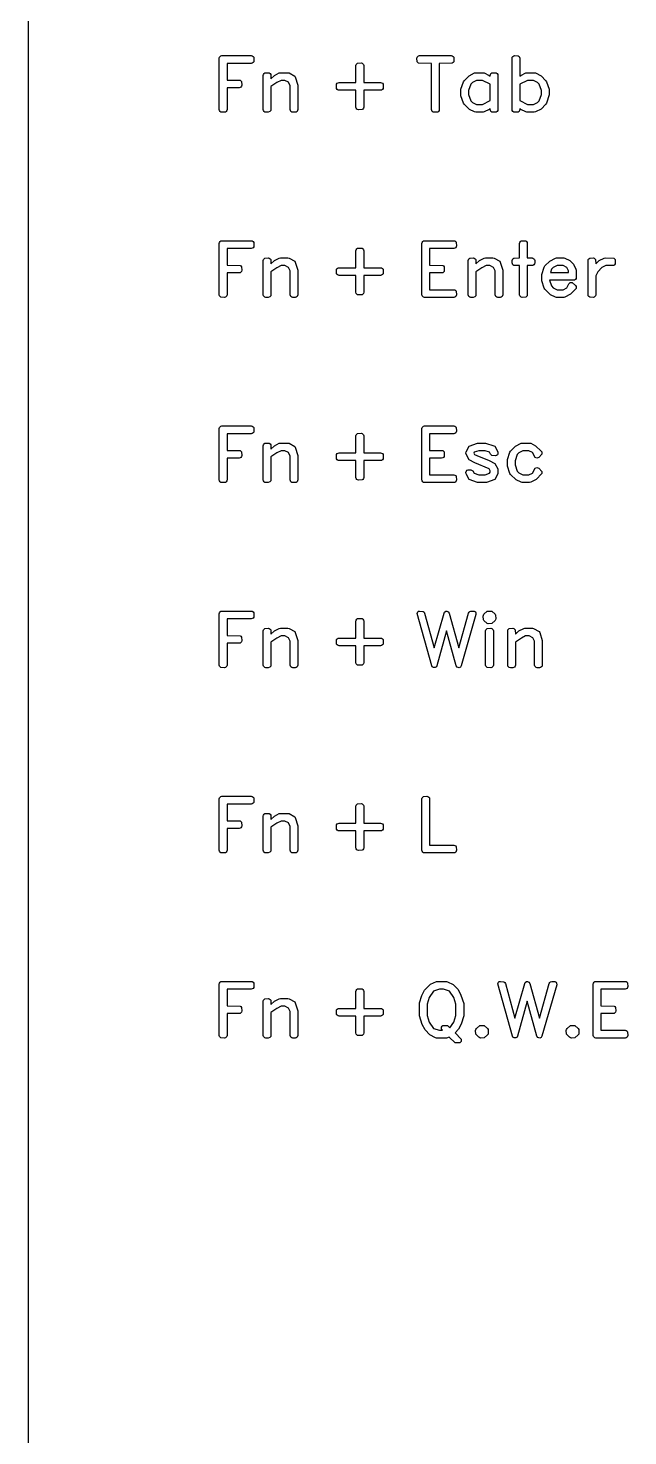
# Model space of a CAD drawing. Extents: x 5.1 to 34.9, y 5.1 to 102.1.
# Drawn here: x 5.12 to 15.71, y 53.63 to 78.49 of the extents above; entities that cross this region are included whole.
import ezdxf

# ---------------------------------------------------------------- set-up
doc = ezdxf.new("R2010")
doc.units = 0
doc.layers.get('0').update_dxf_attribs({"lineweight": 25, "true_color": 0xffffff})
doc.layers.add('Body004', color=7, linetype='BYLAYER', lineweight=5, true_color=0xffffff)

msp = doc.modelspace()

# ---------------------------------------------------------------- linework, layer by layer
at = {"lineweight": -3}
for points in [[(8.505069, 77.97216), (8.515055, 77.987237), (8.530133, 77.997223), (8.546777, 78.000552), (9.065083, 78.000552), (9.083294, 77.997223), (9.098371, 77.987237), (9.108358, 77.97216), (9.111687, 77.953949), (9.108358, 77.892269), (9.098371, 77.877192), (9.083294, 77.867206), (9.065083, 77.863877), (8.636653, 77.863877), (8.636653, 77.568792), (8.868296, 77.565463), (8.883373, 77.555477), (8.893359, 77.540596), (8.896688, 77.478917), (8.893359, 77.460511), (8.883373, 77.445629), (8.868296, 77.435643), (8.850086, 77.432314), (8.636653, 77.432314), (8.636653, 77.047157), (8.633325, 77.028947), (8.623338, 77.013869), (8.608457, 77.003883), (8.590051, 77.000554), (8.530133, 77.003883), (8.515055, 77.013869), (8.505069, 77.028947), (8.499978, 77.047157), (8.499978, 77.953949), (8.505069, 77.97216), (8.505069, 77.97216)], [(10.571444, 77.497126), (10.581431, 77.512203), (10.596508, 77.52219), (10.614914, 77.525519), (10.913131, 77.525519), (10.913131, 77.823932), (10.916459, 77.842142), (10.926446, 77.857219), (10.941523, 77.867206), (11.003203, 77.870534), (11.021609, 77.867206), (11.036491, 77.857219), (11.046477, 77.842142), (11.049806, 77.823932), (11.049806, 77.525519), (11.348219, 77.525519), (11.36643, 77.52219), (11.381507, 77.512203), (11.391493, 77.497126), (11.394822, 77.435643), (11.391493, 77.417237), (11.381507, 77.402159), (11.36643, 77.392173), (11.348219, 77.388844), (11.049806, 77.388844), (11.049806, 77.090626), (11.046477, 77.07222), (11.036491, 77.057143), (11.021609, 77.047157), (10.959929, 77.043828), (10.941523, 77.047157), (10.926446, 77.057143), (10.916459, 77.07222), (10.913131, 77.090626), (10.913131, 77.388844), (10.614914, 77.388844), (10.596508, 77.392173), (10.581431, 77.402159), (10.571444, 77.417237), (10.568115, 77.478917), (10.571444, 77.497126), (10.571444, 77.497126)], [(11.993214, 77.97216), (12.003201, 77.987237), (12.018082, 77.997223), (12.036488, 78.000552), (12.596502, 78.000552), (12.614908, 77.997223), (12.62979, 77.987237), (12.639776, 77.97216), (12.643105, 77.91048), (12.639776, 77.892269), (12.62979, 77.877192), (12.614908, 77.867206), (12.384832, 77.863877), (12.384832, 77.047157), (12.381503, 77.028947), (12.371517, 77.013869), (12.35644, 77.003883), (12.294761, 77.000554), (12.276551, 77.003883), (12.261473, 77.013869), (12.251486, 77.028947), (12.248157, 77.047157), (12.248157, 77.863877), (12.018082, 77.867206), (12.003201, 77.877192), (11.993214, 77.892269), (11.989886, 77.953949), (11.993214, 77.97216), (11.993214, 77.97216)], [(13.674628, 77.97216), (13.684614, 77.987237), (13.699691, 77.997223), (13.718098, 78.000552), (13.778015, 77.997223), (13.793093, 77.987237), (13.803079, 77.97216), (13.806408, 77.953949), (13.806408, 77.635563), (13.82638, 77.65064), (13.913124, 77.693914), (13.933096, 77.69881), (14.063113, 77.69881), (14.083086, 77.693914), (14.181382, 77.642221), (14.268125, 77.555477), (14.279678, 77.537267), (14.322952, 77.40725), (14.324714, 77.305625), (14.279678, 77.162293), (14.268125, 77.143887), (14.181382, 77.057143), (14.083086, 77.005645), (14.063113, 77.000554), (13.933096, 77.000554), (13.913124, 77.005645), (13.82638, 77.048919), (13.806408, 77.063801), (13.803079, 77.028947), (13.793093, 77.013869), (13.778015, 77.003883), (13.718098, 77.000554), (13.699691, 77.003883), (13.684614, 77.013869), (13.674628, 77.028947), (13.671299, 77.047157), (13.671299, 77.953949), (13.674628, 77.97216), (13.674628, 77.97216)], [(9.279886, 77.668851), (9.289873, 77.683928), (9.30495, 77.695481), (9.365063, 77.69881), (9.383274, 77.695481), (9.398351, 77.683928), (9.408337, 77.668851), (9.411666, 77.592289), (9.474912, 77.65064), (9.559894, 77.693914), (9.581629, 77.69881), (9.711646, 77.69881), (9.731618, 77.693914), (9.833244, 77.638892), (9.841664, 77.623815), (9.886699, 77.478917), (9.886699, 77.047157), (9.88337, 77.028947), (9.873385, 77.013869), (9.858306, 77.003883), (9.839901, 77.000554), (9.79839, 77.000554), (9.779983, 77.003883), (9.764906, 77.013869), (9.75492, 77.028947), (9.751591, 77.047157), (9.751591, 77.467167), (9.71987, 77.530609), (9.656624, 77.562136), (9.593377, 77.562136), (9.518382, 77.525519), (9.411666, 77.453853), (9.411666, 77.047157), (9.408337, 77.028947), (9.395022, 77.012303), (9.365063, 77.000554), (9.323356, 77.000554), (9.30495, 77.003883), (9.289873, 77.013869), (9.279886, 77.028947), (9.276557, 77.047157), (9.276557, 77.652207), (9.279886, 77.668851), (9.279886, 77.668851)], [(13.391292, 77.695481), (13.406369, 77.683928), (13.416355, 77.668851), (13.419684, 77.652207), (13.419684, 77.047157), (13.416355, 77.028947), (13.406369, 77.013869), (13.391292, 77.003883), (13.331374, 77.000554), (13.312968, 77.003883), (13.298087, 77.013869), (13.2881, 77.028947), (13.284771, 77.063801), (13.264799, 77.048919), (13.178055, 77.005645), (13.158084, 77.000554), (13.028066, 77.000554), (13.008094, 77.005645), (12.92135, 77.048919), (12.823054, 77.143887), (12.811305, 77.162293), (12.768031, 77.29231), (12.768031, 77.40725), (12.811305, 77.537267), (12.823054, 77.555477), (12.909797, 77.642221), (13.008094, 77.693914), (13.028066, 77.69881), (13.158084, 77.69881), (13.178055, 77.693914), (13.264799, 77.65064), (13.284771, 77.635563), (13.2881, 77.668851), (13.298087, 77.683928), (13.312968, 77.695481), (13.331374, 77.69881), (13.391292, 77.695481), (13.391292, 77.695481)], [(13.146334, 77.562136), (13.039815, 77.562136), (12.969715, 77.527282), (12.939756, 77.497126), (12.90314, 77.385516), (12.90314, 77.313849), (12.939756, 77.202238), (12.969715, 77.172279), (13.039815, 77.137229), (13.146334, 77.137229), (13.284771, 77.205567), (13.284771, 77.493797), (13.146334, 77.562136), (13.146334, 77.562136)], [(13.944648, 77.137229), (14.051364, 77.137229), (14.121464, 77.172279), (14.151423, 77.202238), (14.188039, 77.313849), (14.188039, 77.385516), (14.151423, 77.497126), (14.121464, 77.527282), (14.051364, 77.562136), (13.944648, 77.562136), (13.806408, 77.493797), (13.806408, 77.205567), (13.944648, 77.137229), (13.944648, 77.137229)], [(8.505069, 74.702146), (8.515055, 74.717223), (8.530133, 74.72721), (8.546777, 74.730538), (9.065083, 74.730538), (9.083294, 74.72721), (9.098371, 74.717223), (9.108358, 74.702146), (9.111687, 74.683936), (9.108358, 74.622256), (9.098371, 74.607179), (9.083294, 74.597192), (9.065083, 74.593864), (8.636653, 74.593864), (8.636653, 74.29878), (8.868296, 74.29545), (8.883373, 74.285465), (8.893359, 74.270583), (8.896688, 74.208903), (8.893359, 74.190497), (8.883373, 74.175616), (8.868296, 74.165629), (8.850086, 74.162301), (8.636653, 74.162301), (8.636653, 73.777143), (8.633325, 73.758933), (8.623338, 73.743856), (8.608457, 73.73387), (8.590051, 73.730541), (8.530133, 73.73387), (8.515055, 73.743856), (8.505069, 73.758933), (8.499978, 73.777143), (8.499978, 74.683936), (8.505069, 74.702146), (8.505069, 74.702146)], [(10.571444, 74.227113), (10.581431, 74.242191), (10.596508, 74.252177), (10.614914, 74.255506), (10.913131, 74.255506), (10.913131, 74.553918), (10.916459, 74.572129), (10.926446, 74.587206), (10.941523, 74.597192), (11.003203, 74.600521), (11.021609, 74.597192), (11.036491, 74.587206), (11.046477, 74.572129), (11.049806, 74.553918), (11.049806, 74.255506), (11.348219, 74.255506), (11.36643, 74.252177), (11.381507, 74.242191), (11.391493, 74.227113), (11.394822, 74.165629), (11.391493, 74.147223), (11.381507, 74.132146), (11.36643, 74.12216), (11.348219, 74.118831), (11.049806, 74.118831), (11.049806, 73.820613), (11.046477, 73.802207), (11.036491, 73.78713), (11.021609, 73.777143), (10.959929, 73.773815), (10.941523, 73.777143), (10.926446, 73.78713), (10.916459, 73.802207), (10.913131, 73.820613), (10.913131, 74.118831), (10.614914, 74.118831), (10.596508, 74.12216), (10.581431, 74.132146), (10.571444, 74.147223), (10.568115, 74.208903), (10.571444, 74.227113), (10.571444, 74.227113)], [(12.081524, 74.702146), (12.091511, 74.717223), (12.106588, 74.72721), (12.123232, 74.730538), (12.641539, 74.730538), (12.659749, 74.72721), (12.674826, 74.717223), (12.684812, 74.702146), (12.688141, 74.640466), (12.684812, 74.622256), (12.674826, 74.607179), (12.659749, 74.597192), (12.641539, 74.593864), (12.213108, 74.593864), (12.213108, 74.29878), (12.44475, 74.29545), (12.459827, 74.285465), (12.469814, 74.270583), (12.473142, 74.208903), (12.469814, 74.190497), (12.459827, 74.175616), (12.44475, 74.165629), (12.42654, 74.162301), (12.213108, 74.162301), (12.213108, 73.867216), (12.641539, 73.867216), (12.659749, 73.863887), (12.674826, 73.853901), (12.684812, 73.838823), (12.688141, 73.777143), (12.684812, 73.758933), (12.674826, 73.743856), (12.659749, 73.73387), (12.641539, 73.730541), (12.123232, 73.730541), (12.106588, 73.73387), (12.091511, 73.743856), (12.081524, 73.758933), (12.076433, 73.777143), (12.076433, 74.683936), (12.081524, 74.702146), (12.081524, 74.702146)], [(13.676194, 74.398837), (13.686181, 74.413915), (13.702825, 74.425467), (13.802883, 74.428796), (13.802883, 74.683936), (13.806212, 74.702146), (13.816197, 74.717223), (13.831274, 74.72721), (13.849682, 74.730538), (13.892955, 74.730538), (13.911166, 74.72721), (13.926242, 74.717223), (13.936228, 74.702146), (13.939557, 74.683936), (13.939557, 74.428796), (14.022972, 74.428796), (14.039616, 74.425467), (14.054497, 74.413915), (14.064679, 74.398837), (14.069575, 74.382195), (14.069575, 74.338921), (14.064679, 74.320515), (14.054497, 74.305633), (14.039616, 74.29545), (13.939557, 74.292121), (13.939557, 73.777143), (13.936228, 73.758933), (13.926242, 73.743856), (13.911166, 73.73387), (13.849682, 73.730541), (13.831274, 73.73387), (13.816197, 73.743856), (13.806212, 73.758933), (13.802883, 73.777143), (13.802883, 74.292121), (13.719664, 74.292121), (13.702825, 74.29545), (13.686181, 74.305633), (13.676194, 74.320515), (13.672866, 74.338921), (13.672866, 74.382195), (13.676194, 74.398837), (13.676194, 74.398837)], [(9.279886, 74.398837), (9.289873, 74.413915), (9.30495, 74.425467), (9.365063, 74.428796), (9.383274, 74.425467), (9.398351, 74.413915), (9.408337, 74.398837), (9.411666, 74.322277), (9.474912, 74.380627), (9.559894, 74.423902), (9.581629, 74.428796), (9.711646, 74.428796), (9.731618, 74.423902), (9.833244, 74.368879), (9.841664, 74.353802), (9.886699, 74.208903), (9.886699, 73.777143), (9.88337, 73.758933), (9.873385, 73.743856), (9.858306, 73.73387), (9.839901, 73.730541), (9.79839, 73.730541), (9.779983, 73.73387), (9.764906, 73.743856), (9.75492, 73.758933), (9.751591, 73.777143), (9.751591, 74.197155), (9.71987, 74.260597), (9.656624, 74.292121), (9.593377, 74.292121), (9.518382, 74.255506), (9.411666, 74.18384), (9.411666, 73.777143), (9.408337, 73.758933), (9.395022, 73.742289), (9.365063, 73.730541), (9.323356, 73.730541), (9.30495, 73.73387), (9.289873, 73.743856), (9.279886, 73.758933), (9.276557, 73.777143), (9.276557, 74.382195), (9.279886, 74.398837), (9.279886, 74.398837)], [(12.899615, 74.398837), (12.909602, 74.413915), (12.924679, 74.425467), (12.984792, 74.428796), (13.003003, 74.425467), (13.01808, 74.413915), (13.028066, 74.398837), (13.031395, 74.322277), (13.094641, 74.380627), (13.179622, 74.423902), (13.201357, 74.428796), (13.331374, 74.428796), (13.351347, 74.423902), (13.452972, 74.368879), (13.461392, 74.353802), (13.506428, 74.208903), (13.506428, 73.777143), (13.503099, 73.758933), (13.493113, 73.743856), (13.478035, 73.73387), (13.459629, 73.730541), (13.418118, 73.730541), (13.399712, 73.73387), (13.384634, 73.743856), (13.374648, 73.758933), (13.371319, 73.777143), (13.371319, 74.197155), (13.339598, 74.260597), (13.276352, 74.292121), (13.213105, 74.292121), (13.13811, 74.255506), (13.031395, 74.18384), (13.031395, 73.777143), (13.028066, 73.758933), (13.014751, 73.742289), (12.984792, 73.730541), (12.943085, 73.730541), (12.924679, 73.73387), (12.909602, 73.743856), (12.899615, 73.758933), (12.896286, 73.777143), (12.896286, 74.382195), (12.899615, 74.398837), (12.899615, 74.398837)], [(14.799551, 73.923805), (14.80288, 73.907161), (14.799551, 73.888951), (14.789565, 73.873873), (14.702821, 73.78713), (14.604526, 73.735632), (14.584553, 73.730541), (14.454536, 73.730541), (14.434563, 73.735632), (14.34782, 73.778906), (14.249524, 73.873873), (14.237775, 73.892279), (14.194501, 74.022297), (14.194501, 74.137237), (14.237775, 74.267254), (14.249524, 74.285465), (14.334505, 74.372208), (14.434563, 74.423902), (14.454536, 74.428796), (14.584553, 74.428796), (14.604526, 74.423902), (14.69127, 74.380627), (14.756277, 74.315619), (14.797789, 74.230638), (14.80288, 74.208903), (14.80288, 74.078886), (14.799551, 74.062242), (14.789565, 74.047165), (14.774488, 74.035612), (14.756277, 74.032283), (14.332938, 74.032283), (14.366226, 73.932225), (14.396185, 73.902266), (14.466285, 73.867216), (14.572805, 73.867216), (14.636247, 73.898937), (14.671101, 73.970603), (14.697926, 73.993904), (14.73278, 73.992142), (14.789565, 73.940448), (14.799551, 73.923805), (14.799551, 73.923805)], [(15.014354, 74.398837), (15.02434, 74.413915), (15.04118, 74.425467), (15.101098, 74.428796), (15.119504, 74.425467), (15.134385, 74.413915), (15.144372, 74.398837), (15.1477, 74.322277), (15.20938, 74.380627), (15.296124, 74.423902), (15.317859, 74.428796), (15.464519, 74.425467), (15.4794, 74.413915), (15.489388, 74.398837), (15.492717, 74.382195), (15.489388, 74.320515), (15.4794, 74.305633), (15.464519, 74.29545), (15.327845, 74.292121), (15.257745, 74.257268), (15.18275, 74.180511), (15.1477, 74.112173), (15.1477, 73.777143), (15.144372, 73.758933), (15.134385, 73.743856), (15.119504, 73.73387), (15.101098, 73.730541), (15.04118, 73.73387), (15.02434, 73.743856), (15.014354, 73.758933), (15.011025, 73.777143), (15.011025, 74.382195), (15.014354, 74.398837), (15.014354, 74.398837)], [(14.667772, 74.168958), (14.667772, 74.197155), (14.636247, 74.260597), (14.572805, 74.292121), (14.466285, 74.292121), (14.396185, 74.257268), (14.366226, 74.227113), (14.346253, 74.168958), (14.667772, 74.168958), (14.667772, 74.168958)], [(8.505069, 71.432133), (8.515055, 71.44721), (8.530133, 71.457196), (8.546777, 71.460525), (9.065083, 71.460525), (9.083294, 71.457196), (9.098371, 71.44721), (9.108358, 71.432133), (9.111687, 71.413922), (9.108358, 71.352242), (9.098371, 71.337165), (9.083294, 71.327179), (9.065083, 71.32385), (8.636653, 71.32385), (8.636653, 71.028766), (8.868296, 71.025437), (8.883373, 71.015451), (8.893359, 71.00057), (8.896688, 70.93889), (8.893359, 70.920484), (8.883373, 70.905602), (8.868296, 70.895616), (8.850086, 70.892287), (8.636653, 70.892287), (8.636653, 70.50713), (8.633325, 70.48892), (8.623338, 70.473842), (8.608457, 70.463856), (8.590051, 70.460527), (8.530133, 70.463856), (8.515055, 70.473842), (8.505069, 70.48892), (8.499978, 70.50713), (8.499978, 71.413922), (8.505069, 71.432133), (8.505069, 71.432133)], [(12.081524, 71.432133), (12.091511, 71.44721), (12.106588, 71.457196), (12.123232, 71.460525), (12.641539, 71.460525), (12.659749, 71.457196), (12.674826, 71.44721), (12.684812, 71.432133), (12.688141, 71.370453), (12.684812, 71.352242), (12.674826, 71.337165), (12.659749, 71.327179), (12.641539, 71.32385), (12.213108, 71.32385), (12.213108, 71.028766), (12.44475, 71.025437), (12.459827, 71.015451), (12.469814, 71.00057), (12.473142, 70.93889), (12.469814, 70.920484), (12.459827, 70.905602), (12.44475, 70.895616), (12.42654, 70.892287), (12.213108, 70.892287), (12.213108, 70.597202), (12.641539, 70.597202), (12.659749, 70.593873), (12.674826, 70.583887), (12.684812, 70.56881), (12.688141, 70.50713), (12.684812, 70.48892), (12.674826, 70.473842), (12.659749, 70.463856), (12.641539, 70.460527), (12.123232, 70.460527), (12.106588, 70.463856), (12.091511, 70.473842), (12.081524, 70.48892), (12.076433, 70.50713), (12.076433, 71.413922), (12.081524, 71.432133), (12.081524, 71.432133)], [(9.279886, 71.128825), (9.289873, 71.143902), (9.30495, 71.155455), (9.365063, 71.158784), (9.383274, 71.155455), (9.398351, 71.143902), (9.408337, 71.128825), (9.411666, 71.052264), (9.474912, 71.110615), (9.559894, 71.153888), (9.581629, 71.158784), (9.711646, 71.158784), (9.731618, 71.153888), (9.833244, 71.098866), (9.841664, 71.083789), (9.886699, 70.93889), (9.886699, 70.50713), (9.88337, 70.48892), (9.873385, 70.473842), (9.858306, 70.463856), (9.839901, 70.460527), (9.79839, 70.460527), (9.779983, 70.463856), (9.764906, 70.473842), (9.75492, 70.48892), (9.751591, 70.50713), (9.751591, 70.927141), (9.71987, 70.990583), (9.656624, 71.022109), (9.593377, 71.022109), (9.518382, 70.985492), (9.411666, 70.913826), (9.411666, 70.50713), (9.408337, 70.48892), (9.395022, 70.472276), (9.365063, 70.460527), (9.323356, 70.460527), (9.30495, 70.463856), (9.289873, 70.473842), (9.279886, 70.48892), (9.276557, 70.50713), (9.276557, 71.112181), (9.279886, 71.128825), (9.279886, 71.128825)], [(10.571444, 70.9571), (10.581431, 70.972177), (10.596508, 70.982164), (10.614914, 70.985492), (10.913131, 70.985492), (10.913131, 71.283905), (10.916459, 71.302115), (10.926446, 71.317193), (10.941523, 71.327179), (11.003203, 71.330508), (11.021609, 71.327179), (11.036491, 71.317193), (11.046477, 71.302115), (11.049806, 71.283905), (11.049806, 70.985492), (11.348219, 70.985492), (11.36643, 70.982164), (11.381507, 70.972177), (11.391493, 70.9571), (11.394822, 70.895616), (11.391493, 70.87721), (11.381507, 70.862133), (11.36643, 70.852146), (11.348219, 70.848817), (11.049806, 70.848817), (11.049806, 70.5506), (11.046477, 70.532194), (11.036491, 70.517116), (11.021609, 70.50713), (10.959929, 70.503801), (10.941523, 70.50713), (10.926446, 70.517116), (10.916459, 70.532194), (10.913131, 70.5506), (10.913131, 70.848817), (10.614914, 70.848817), (10.596508, 70.852146), (10.581431, 70.862133), (10.571444, 70.87721), (10.568115, 70.93889), (10.571444, 70.9571), (10.571444, 70.9571)], [(12.858104, 70.653791), (12.879643, 70.678855), (12.896286, 70.683946), (12.943085, 70.683946), (12.97461, 70.670435), (13.003003, 70.623832), (13.081326, 70.597202), (13.194699, 70.597202), (13.273023, 70.623832), (13.286338, 70.647134), (13.286338, 70.668868), (13.267932, 70.702156), (13.012989, 70.808872), (12.911364, 70.862133), (12.858104, 70.960625), (12.853013, 70.982164), (12.858104, 71.002136), (12.91293, 71.103957), (13.058025, 71.155455), (13.203119, 71.158784), (13.346451, 71.112181), (13.363095, 71.103957), (13.416355, 71.002136), (13.421446, 70.985492), (13.419684, 70.967282), (13.41146, 70.952205), (13.393054, 70.93889), (13.374648, 70.935561), (13.31473, 70.93889), (13.289667, 70.960625), (13.273023, 70.995479), (13.194699, 71.022109), (13.081326, 71.022109), (13.003003, 70.995479), (12.996345, 70.982164), (13.008094, 70.958862), (13.049605, 70.93889), (13.263037, 70.852146), (13.364662, 70.798886), (13.416355, 70.70059), (13.421446, 70.637147), (13.416355, 70.615608), (13.363095, 70.51555), (13.218, 70.46229), (13.058025, 70.46229), (12.91293, 70.51555), (12.858104, 70.615608), (12.854775, 70.635581), (12.858104, 70.653791), (12.858104, 70.653791)], [(14.194697, 71.00057), (14.198026, 70.982164), (14.194697, 70.963953), (14.141241, 70.905602), (14.109716, 70.892287), (14.077994, 70.90384), (14.031392, 70.990583), (13.96795, 71.022109), (13.86143, 71.022109), (13.79133, 70.987255), (13.761372, 70.9571), (13.722993, 70.845489), (13.722993, 70.773822), (13.761372, 70.662211), (13.79133, 70.632252), (13.86143, 70.597202), (13.96795, 70.597202), (14.031392, 70.628923), (14.077994, 70.715471), (14.109716, 70.72722), (14.141241, 70.712142), (14.194697, 70.653791), (14.198026, 70.637147), (14.194697, 70.618937), (14.097967, 70.517116), (13.999671, 70.465618), (13.979698, 70.460527), (13.849682, 70.460527), (13.829709, 70.465618), (13.742966, 70.508892), (13.644669, 70.60386), (13.632921, 70.622266), (13.589647, 70.752283), (13.589647, 70.867223), (13.632921, 70.997241), (13.644669, 71.015451), (13.72965, 71.102195), (13.829709, 71.153888), (13.849682, 71.158784), (13.979698, 71.158784), (13.999671, 71.153888), (14.086414, 71.110615), (14.184711, 71.015451), (14.194697, 71.00057), (14.194697, 71.00057)], [(8.505069, 68.162119), (8.515055, 68.177197), (8.530133, 68.187183), (8.546777, 68.190512), (9.065083, 68.190512), (9.083294, 68.187183), (9.098371, 68.177197), (9.108358, 68.162119), (9.111687, 68.143909), (9.108358, 68.082229), (9.098371, 68.067152), (9.083294, 68.057166), (9.065083, 68.053837), (8.636653, 68.053837), (8.636653, 67.758753), (8.868296, 67.755424), (8.883373, 67.745438), (8.893359, 67.730556), (8.896688, 67.668876), (8.893359, 67.65047), (8.883373, 67.635589), (8.868296, 67.625603), (8.850086, 67.622274), (8.636653, 67.622274), (8.636653, 67.237117), (8.633325, 67.218906), (8.623338, 67.203829), (8.608457, 67.193843), (8.590051, 67.190515), (8.530133, 67.193843), (8.515055, 67.203829), (8.505069, 67.218906), (8.499978, 67.237117), (8.499978, 68.143909), (8.505069, 68.162119), (8.505069, 68.162119)], [(12.004767, 68.177197), (12.019845, 68.187183), (12.038251, 68.190512), (12.101497, 68.185421), (12.116574, 68.173868), (12.126561, 68.155462), (12.296522, 67.540425), (12.468247, 68.155462), (12.476471, 68.172106), (12.501535, 68.188945), (12.518179, 68.190512), (12.54148, 68.180525), (12.558124, 68.155462), (12.729848, 67.540425), (12.899811, 68.155462), (12.909797, 68.173868), (12.924875, 68.185421), (12.944847, 68.190512), (13.001436, 68.188945), (13.021604, 68.177197), (13.031591, 68.162119), (13.033157, 68.130594), (12.773122, 67.223802), (12.758241, 67.2005), (12.73494, 67.190515), (12.716534, 67.192277), (12.69989, 67.2005), (12.684812, 67.225564), (12.513087, 67.840601), (12.341558, 67.225564), (12.334902, 67.20892), (12.309838, 67.192277), (12.284774, 67.192277), (12.261473, 67.20892), (12.253249, 67.223802), (11.991452, 68.147238), (12.004767, 68.177197), (12.004767, 68.177197)], [(13.231511, 68.187183), (13.293191, 68.190512), (13.311402, 68.187183), (13.369753, 68.133923), (13.379739, 68.118845), (13.383068, 68.057166), (13.379739, 68.038759), (13.369753, 68.023878), (13.311402, 67.970423), (13.249722, 67.967094), (13.231511, 67.970423), (13.173161, 68.023878), (13.163174, 68.038759), (13.159845, 68.100439), (13.163174, 68.118845), (13.173161, 68.133923), (13.231511, 68.187183), (13.231511, 68.187183)], [(9.279886, 67.858812), (9.289873, 67.873889), (9.30495, 67.885442), (9.365063, 67.88877), (9.383274, 67.885442), (9.398351, 67.873889), (9.408337, 67.858812), (9.411666, 67.78225), (9.474912, 67.840601), (9.559894, 67.883875), (9.581629, 67.88877), (9.711646, 67.88877), (9.731618, 67.883875), (9.833244, 67.828853), (9.841664, 67.813775), (9.886699, 67.668876), (9.886699, 67.237117), (9.88337, 67.218906), (9.873385, 67.203829), (9.858306, 67.193843), (9.839901, 67.190515), (9.79839, 67.190515), (9.779983, 67.193843), (9.764906, 67.203829), (9.75492, 67.218906), (9.751591, 67.237117), (9.751591, 67.657128), (9.71987, 67.72057), (9.656624, 67.752095), (9.593377, 67.752095), (9.518382, 67.715479), (9.411666, 67.643813), (9.411666, 67.237117), (9.408337, 67.218906), (9.395022, 67.202264), (9.365063, 67.190515), (9.323356, 67.190515), (9.30495, 67.193843), (9.289873, 67.203829), (9.279886, 67.218906), (9.276557, 67.237117), (9.276557, 67.842168), (9.279886, 67.858812), (9.279886, 67.858812)], [(10.571444, 67.687087), (10.581431, 67.702164), (10.596508, 67.71215), (10.614914, 67.715479), (10.913131, 67.715479), (10.913131, 68.013893), (10.916459, 68.032102), (10.926446, 68.047179), (10.941523, 68.057166), (11.003203, 68.060494), (11.021609, 68.057166), (11.036491, 68.047179), (11.046477, 68.032102), (11.049806, 68.013893), (11.049806, 67.715479), (11.348219, 67.715479), (11.36643, 67.71215), (11.381507, 67.702164), (11.391493, 67.687087), (11.394822, 67.625603), (11.391493, 67.607196), (11.381507, 67.592119), (11.36643, 67.582133), (11.348219, 67.578804), (11.049806, 67.578804), (11.049806, 67.280587), (11.046477, 67.262181), (11.036491, 67.247104), (11.021609, 67.237117), (10.959929, 67.233788), (10.941523, 67.237117), (10.926446, 67.247104), (10.916459, 67.262181), (10.913131, 67.280587), (10.913131, 67.578804), (10.614914, 67.578804), (10.596508, 67.582133), (10.581431, 67.592119), (10.571444, 67.607196), (10.568115, 67.668876), (10.571444, 67.687087), (10.571444, 67.687087)], [(13.206448, 67.858812), (13.216434, 67.873889), (13.231511, 67.885442), (13.293191, 67.88877), (13.311402, 67.885442), (13.326479, 67.873889), (13.336465, 67.858812), (13.339794, 67.842168), (13.339794, 67.237117), (13.336465, 67.218906), (13.326479, 67.203829), (13.311402, 67.193843), (13.293191, 67.190515), (13.231511, 67.193843), (13.216434, 67.203829), (13.206448, 67.218906), (13.203119, 67.237117), (13.203119, 67.842168), (13.206448, 67.858812), (13.206448, 67.858812)], [(13.596304, 67.858812), (13.606291, 67.873889), (13.621368, 67.885442), (13.681481, 67.88877), (13.699691, 67.885442), (13.714769, 67.873889), (13.724755, 67.858812), (13.728084, 67.78225), (13.79133, 67.840601), (13.876312, 67.883875), (13.898045, 67.88877), (14.028063, 67.88877), (14.048036, 67.883875), (14.149661, 67.828853), (14.158081, 67.813775), (14.203117, 67.668876), (14.203117, 67.237117), (14.199788, 67.218906), (14.189802, 67.203829), (14.174724, 67.193843), (14.156318, 67.190515), (14.114807, 67.190515), (14.0964, 67.193843), (14.081323, 67.203829), (14.071337, 67.218906), (14.068008, 67.237117), (14.068008, 67.657128), (14.036287, 67.72057), (13.97304, 67.752095), (13.909795, 67.752095), (13.8348, 67.715479), (13.728084, 67.643813), (13.728084, 67.237117), (13.724755, 67.218906), (13.71144, 67.202264), (13.681481, 67.190515), (13.639774, 67.190515), (13.621368, 67.193843), (13.606291, 67.203829), (13.596304, 67.218906), (13.592975, 67.237117), (13.592975, 67.842168), (13.596304, 67.858812), (13.596304, 67.858812)], [(8.505069, 64.892106), (8.515055, 64.907183), (8.530133, 64.917169), (8.546777, 64.920498), (9.065083, 64.920498), (9.083294, 64.917169), (9.098371, 64.907183), (9.108358, 64.892106), (9.111687, 64.873896), (9.108358, 64.812217), (9.098371, 64.797138), (9.083294, 64.787153), (9.065083, 64.783824), (8.636653, 64.783824), (8.636653, 64.488739), (8.868296, 64.485411), (8.883373, 64.475424), (8.893359, 64.460543), (8.896688, 64.398863), (8.893359, 64.380457), (8.883373, 64.365575), (8.868296, 64.355589), (8.850086, 64.35226), (8.636653, 64.35226), (8.636653, 63.967104), (8.633325, 63.948894), (8.623338, 63.933817), (8.608457, 63.92383), (8.590051, 63.920502), (8.530133, 63.92383), (8.515055, 63.933817), (8.505069, 63.948894), (8.499978, 63.967104), (8.499978, 64.873896), (8.505069, 64.892106), (8.505069, 64.892106)], [(12.081524, 64.892106), (12.091511, 64.907183), (12.106588, 64.917169), (12.166506, 64.920498), (12.184912, 64.917169), (12.199793, 64.907183), (12.20978, 64.892106), (12.213108, 64.873896), (12.213108, 64.057176), (12.641539, 64.057176), (12.659749, 64.053848), (12.674826, 64.04386), (12.684812, 64.028783), (12.688141, 63.967104), (12.684812, 63.948894), (12.674826, 63.933817), (12.659749, 63.92383), (12.641539, 63.920502), (12.123232, 63.920502), (12.106588, 63.92383), (12.091511, 63.933817), (12.081524, 63.948894), (12.076433, 63.967104), (12.076433, 64.873896), (12.081524, 64.892106), (12.081524, 64.892106)], [(10.571444, 64.417073), (10.581431, 64.432151), (10.596508, 64.442137), (10.614914, 64.445465), (10.913131, 64.445465), (10.913131, 64.743879), (10.916459, 64.762089), (10.926446, 64.777166), (10.941523, 64.787153), (11.003203, 64.790482), (11.021609, 64.787153), (11.036491, 64.777166), (11.046477, 64.762089), (11.049806, 64.743879), (11.049806, 64.445465), (11.348219, 64.445465), (11.36643, 64.442137), (11.381507, 64.432151), (11.391493, 64.417073), (11.394822, 64.355589), (11.391493, 64.337183), (11.381507, 64.322105), (11.36643, 64.312119), (11.348219, 64.308791), (11.049806, 64.308791), (11.049806, 64.010573), (11.046477, 63.992167), (11.036491, 63.97709), (11.021609, 63.967104), (10.959929, 63.963775), (10.941523, 63.967104), (10.926446, 63.97709), (10.916459, 63.992167), (10.913131, 64.010573), (10.913131, 64.308791), (10.614914, 64.308791), (10.596508, 64.312119), (10.581431, 64.322105), (10.571444, 64.337183), (10.568115, 64.398863), (10.571444, 64.417073), (10.571444, 64.417073)], [(9.279886, 64.588798), (9.289873, 64.603875), (9.30495, 64.615428), (9.365063, 64.618757), (9.383274, 64.615428), (9.398351, 64.603875), (9.408337, 64.588798), (9.411666, 64.512237), (9.474912, 64.570588), (9.559894, 64.613862), (9.581629, 64.618757), (9.711646, 64.618757), (9.731618, 64.613862), (9.833244, 64.558839), (9.841664, 64.543762), (9.886699, 64.398863), (9.886699, 63.967104), (9.88337, 63.948894), (9.873385, 63.933817), (9.858306, 63.92383), (9.839901, 63.920502), (9.79839, 63.920502), (9.779983, 63.92383), (9.764906, 63.933817), (9.75492, 63.948894), (9.751591, 63.967104), (9.751591, 64.387114), (9.71987, 64.450557), (9.656624, 64.482082), (9.593377, 64.482082), (9.518382, 64.445465), (9.411666, 64.373799), (9.411666, 63.967104), (9.408337, 63.948894), (9.395022, 63.93225), (9.365063, 63.920502), (9.323356, 63.920502), (9.30495, 63.92383), (9.289873, 63.933817), (9.279886, 63.948894), (9.276557, 63.967104), (9.276557, 64.572154), (9.279886, 64.588798), (9.279886, 64.588798)], [(8.505069, 61.622092), (8.515055, 61.637171), (8.530133, 61.647156), (8.546777, 61.650485), (9.065083, 61.650485), (9.083294, 61.647156), (9.098371, 61.637171), (9.108358, 61.622092), (9.111687, 61.603883), (9.108358, 61.542203), (9.098371, 61.527126), (9.083294, 61.51714), (9.065083, 61.513811), (8.636653, 61.513811), (8.636653, 61.218726), (8.868296, 61.215397), (8.883373, 61.205411), (8.893359, 61.190529), (8.896688, 61.12885), (8.893359, 61.110443), (8.883373, 61.095562), (8.868296, 61.085576), (8.850086, 61.082247), (8.636653, 61.082247), (8.636653, 60.697091), (8.633325, 60.67888), (8.623338, 60.663803), (8.608457, 60.653817), (8.590051, 60.650488), (8.530133, 60.653817), (8.515055, 60.663803), (8.505069, 60.67888), (8.499978, 60.697091), (8.499978, 61.603883), (8.505069, 61.622092), (8.505069, 61.622092)], [(10.571444, 61.14706), (10.581431, 61.162137), (10.596508, 61.172123), (10.614914, 61.175452), (10.913131, 61.175452), (10.913131, 61.473866), (10.916459, 61.492076), (10.926446, 61.507153), (10.941523, 61.51714), (11.003203, 61.520468), (11.021609, 61.51714), (11.036491, 61.507153), (11.046477, 61.492076), (11.049806, 61.473866), (11.049806, 61.175452), (11.348219, 61.175452), (11.36643, 61.172123), (11.381507, 61.162137), (11.391493, 61.14706), (11.394822, 61.085576), (11.391493, 61.067169), (11.381507, 61.052092), (11.36643, 61.042106), (11.348219, 61.038777), (11.049806, 61.038777), (11.049806, 60.74056), (11.046477, 60.722154), (11.036491, 60.707077), (11.021609, 60.697091), (10.959929, 60.693762), (10.941523, 60.697091), (10.926446, 60.707077), (10.916459, 60.722154), (10.913131, 60.74056), (10.913131, 61.038777), (10.614914, 61.038777), (10.596508, 61.042106), (10.581431, 61.052092), (10.571444, 61.067169), (10.568115, 61.12885), (10.571444, 61.14706), (10.571444, 61.14706)], [(12.334902, 61.650485), (12.511521, 61.650485), (12.531493, 61.645395), (12.62979, 61.593897), (12.716534, 61.507153), (12.768227, 61.408857), (12.816592, 61.258867), (12.816592, 61.042106), (12.771556, 60.898774), (12.724758, 60.805568), (12.663273, 60.74056), (12.769794, 60.628753), (12.773122, 60.610543), (12.769794, 60.592137), (12.759807, 60.57706), (12.744926, 60.567073), (12.683246, 60.563744), (12.666602, 60.567073), (12.559886, 60.668894), (12.511521, 60.650488), (12.338231, 60.650488), (12.318257, 60.655579), (12.219766, 60.707077), (12.133218, 60.793821), (12.081524, 60.892116), (12.03316, 61.042106), (12.034922, 61.273748), (12.078196, 61.4022), (12.124798, 61.495405), (12.231514, 61.60212), (12.334902, 61.650485), (12.334902, 61.650485)], [(12.281445, 61.478761), (12.208213, 61.367149), (12.169835, 61.250447), (12.169835, 61.050526), (12.208213, 60.933823), (12.281445, 60.822213), (12.389923, 60.787162), (12.441421, 60.787162), (12.424777, 60.808897), (12.421449, 60.827108), (12.424777, 60.843751), (12.434764, 60.860396), (12.449841, 60.870578), (12.468247, 60.873907), (12.529927, 60.870578), (12.573201, 60.830437), (12.641539, 60.933823), (12.679917, 61.050526), (12.679917, 61.250447), (12.641539, 61.367149), (12.56811, 61.478761), (12.459827, 61.513811), (12.389923, 61.513811), (12.281445, 61.478761), (12.281445, 61.478761)], [(13.429671, 61.637171), (13.444748, 61.647156), (13.463154, 61.650485), (13.5264, 61.645395), (13.541477, 61.633842), (13.551464, 61.615436), (13.721426, 61.000399), (13.89315, 61.615436), (13.901374, 61.632079), (13.926438, 61.648919), (13.943083, 61.650485), (13.966383, 61.640498), (13.983027, 61.615436), (14.154752, 61.000399), (14.324714, 61.615436), (14.334701, 61.633842), (14.349778, 61.645395), (14.36975, 61.650485), (14.426339, 61.648919), (14.446508, 61.637171), (14.456494, 61.622092), (14.458061, 61.590568), (14.198026, 60.683776), (14.183144, 60.660474), (14.159843, 60.650488), (14.141437, 60.65225), (14.124793, 60.660474), (14.109716, 60.685538), (13.937991, 61.300574), (13.766463, 60.685538), (13.759805, 60.668894), (13.734742, 60.65225), (13.709678, 60.65225), (13.686377, 60.668894), (13.678153, 60.683776), (13.416355, 61.607212), (13.429671, 61.637171), (13.429671, 61.637171)], [(15.107951, 61.622092), (15.117937, 61.637171), (15.133015, 61.647156), (15.149658, 61.650485), (15.667965, 61.650485), (15.686175, 61.647156), (15.701253, 61.637171), (15.711239, 61.622092), (15.714568, 61.560414), (15.711239, 61.542203), (15.701253, 61.527126), (15.686175, 61.51714), (15.667965, 61.513811), (15.239535, 61.513811), (15.239535, 61.218726), (15.471177, 61.215397), (15.486254, 61.205411), (15.496241, 61.190529), (15.49957, 61.12885), (15.496241, 61.110443), (15.486254, 61.095562), (15.471177, 61.085576), (15.452966, 61.082247), (15.239535, 61.082247), (15.239535, 60.787162), (15.667965, 60.787162), (15.686175, 60.783833), (15.701253, 60.773848), (15.711239, 60.758771), (15.714568, 60.697091), (15.711239, 60.67888), (15.701253, 60.663803), (15.686175, 60.653817), (15.667965, 60.650488), (15.149658, 60.650488), (15.133015, 60.653817), (15.117937, 60.663803), (15.107951, 60.67888), (15.10286, 60.697091), (15.10286, 61.603883), (15.107951, 61.622092), (15.107951, 61.622092)], [(9.279886, 61.318785), (9.289873, 61.333862), (9.30495, 61.345415), (9.365063, 61.348743), (9.383274, 61.345415), (9.398351, 61.333862), (9.408337, 61.318785), (9.411666, 61.242223), (9.474912, 61.300574), (9.559894, 61.343848), (9.581629, 61.348743), (9.711646, 61.348743), (9.731618, 61.343848), (9.833244, 61.288826), (9.841664, 61.273748), (9.886699, 61.12885), (9.886699, 60.697091), (9.88337, 60.67888), (9.873385, 60.663803), (9.858306, 60.653817), (9.839901, 60.650488), (9.79839, 60.650488), (9.779983, 60.653817), (9.764906, 60.663803), (9.75492, 60.67888), (9.751591, 60.697091), (9.751591, 61.117101), (9.71987, 61.180543), (9.656624, 61.212069), (9.593377, 61.212069), (9.518382, 61.175452), (9.411666, 61.103786), (9.411666, 60.697091), (9.408337, 60.67888), (9.395022, 60.662237), (9.365063, 60.650488), (9.323356, 60.650488), (9.30495, 60.653817), (9.289873, 60.663803), (9.279886, 60.67888), (9.276557, 60.697091), (9.276557, 61.302141), (9.279886, 61.318785), (9.279886, 61.318785)], [(13.098166, 60.870578), (13.159845, 60.873907), (13.178055, 60.870578), (13.236406, 60.817121), (13.246393, 60.802239), (13.249722, 60.74056), (13.246393, 60.722154), (13.236406, 60.707077), (13.178055, 60.653817), (13.116572, 60.650488), (13.098166, 60.653817), (13.083089, 60.663803), (13.029829, 60.722154), (13.0265, 60.783833), (13.029829, 60.802239), (13.039815, 60.817121), (13.098166, 60.870578), (13.098166, 60.870578)], [(14.699689, 60.870578), (14.761368, 60.873907), (14.779579, 60.870578), (14.83793, 60.817121), (14.847916, 60.802239), (14.851245, 60.74056), (14.847916, 60.722154), (14.83793, 60.707077), (14.779579, 60.653817), (14.718095, 60.650488), (14.699689, 60.653817), (14.684612, 60.663803), (14.631352, 60.722154), (14.628023, 60.783833), (14.631352, 60.802239), (14.641338, 60.817121), (14.699689, 60.870578), (14.699689, 60.870578)]]:
    msp.add_lwpolyline(points, dxfattribs=at)
at = {"layer": 'Body004', "lineweight": -3}
msp.add_lwpolyline([(5.124993, 101.325507), (5.124993, 5.924671)], dxfattribs=at)
msp.add_lwpolyline([(5.124993, 101.325507), (5.124993, 5.924671)], dxfattribs=at)
msp.add_lwpolyline([(5.124993, 101.325507), (5.124993, 5.924671)], dxfattribs=at)
msp.add_lwpolyline([(5.124993, 101.325507), (5.124993, 5.924671)], dxfattribs=at)

doc.saveas('drawing.dxf')
